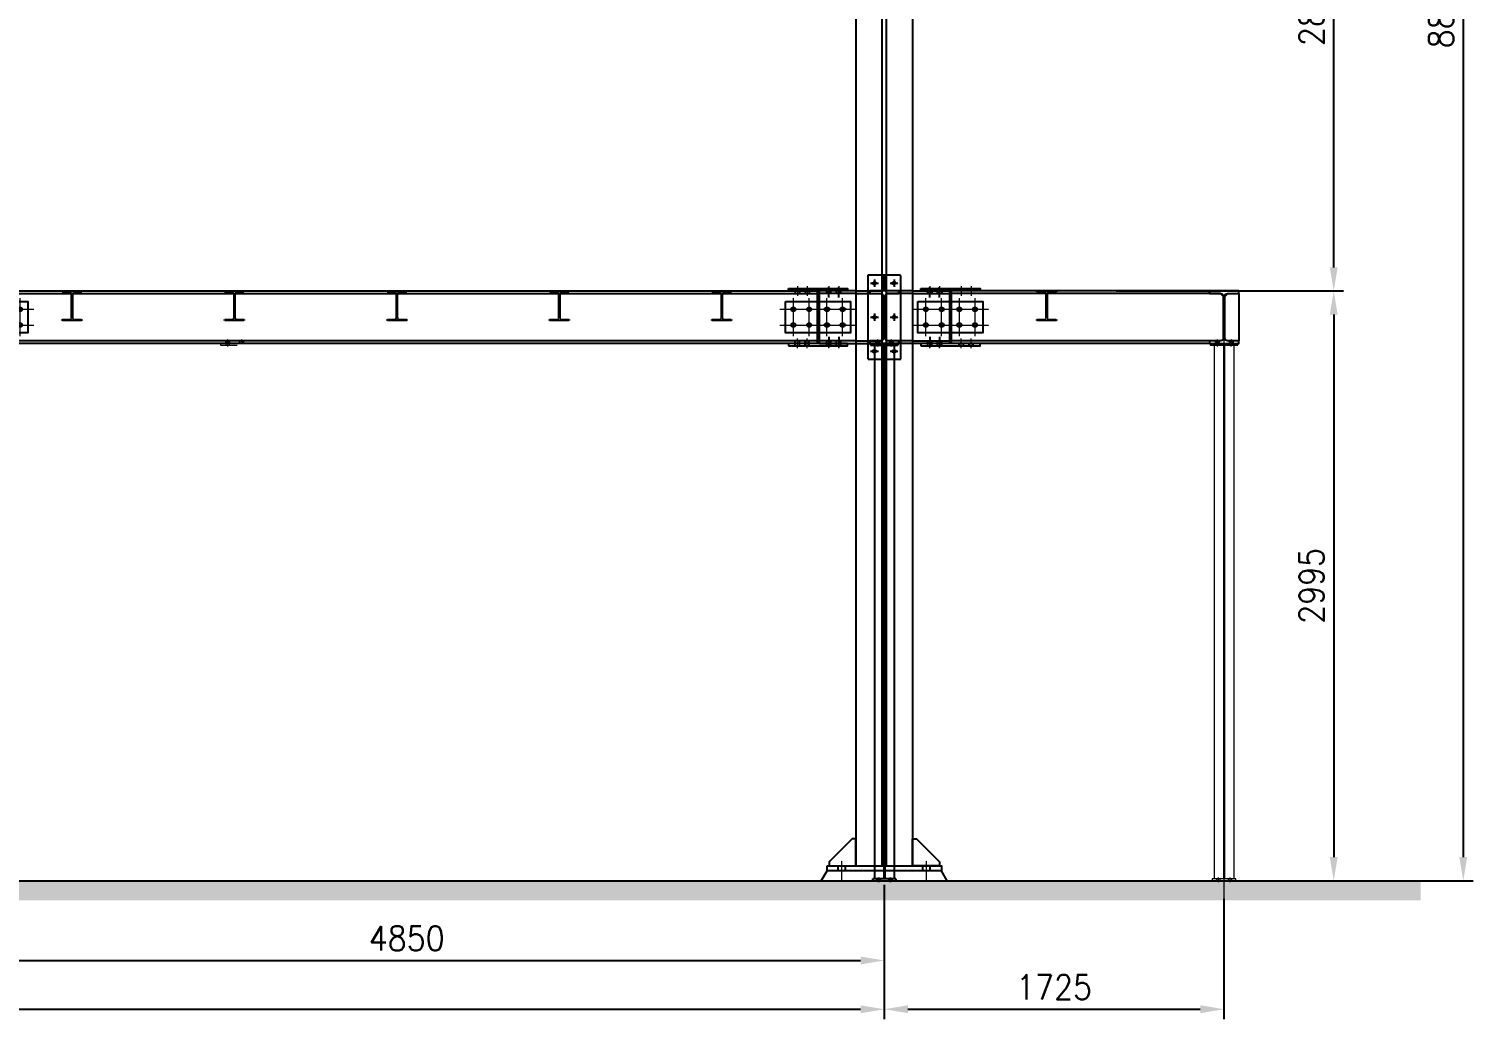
# Model space of a CAD drawing. Header units: millimetres. Extents: x 13669 to 217197, y -88248 to 24578.
# Drawn here: x 209862 to 217197, y -15413 to -10384 of the extents above; entities that cross this region are included whole.
import ezdxf

# ---------------------------------------------------------------- set-up
doc = ezdxf.new("R2010")
doc.units = ezdxf.units.MM
doc.linetypes.add('CENTER2', pattern=[1.125, 0.75, -0.125, 0.125, -0.125])
doc.linetypes.add('DASHED2', pattern=[0.375, 0.25, -0.125])
for name, color, linetype, lineweight in [('TITULOS', 6, 'Continuous', 60), ('Tx_EJES', 1, 'CENTER2', 5), ('Tx_M_CONTORNO FINO', 1, 'Continuous', 5)]:
    doc.layers.add(name, color=color, linetype=linetype, lineweight=lineweight)
for name, color, linetype in [('Tx-DDIM', 1, 'Continuous'), ('Tx_DDIM', 1, 'Continuous'), ('Tx_M_EQUIPOS', 4, 'Continuous'), ('Tx_M_EXISTENTES', 8, 'Continuous'), ('Tx_M_OCULTOS', 2, 'DASHED2'), ('Tx_M_OCULTOS FINO', 1, 'DASHED2')]:
    doc.layers.add(name, color=color, linetype=linetype)
doc.styles.add('ROMANS', font='romans.shx', dxfattribs={"width": 0.9})
doc.dimstyles.new('ESC 1-50', dxfattribs={"dimscale": 50, "dimtxt": 2.5, "dimasz": 2.4, "dimexe": 1, "dimexo": 1, "dimgap": 1, "dimtad": 1, "dimdec": 0, "dimtxsty": 'ROMANS', "dimcen": 2.5, "dimclrd": 256, "dimclre": 256, "dimclrt": 3, "dimadec": 0, "dimazin": 2, "dimtfac": 0.5, "dimtdec": 0, "dimtmove": 0, "dimatfit": 3, "dimfxl": 1, "dimtfill": 1, "dimtfillclr": 256, "dimtolj": 2, "dimlwd": -1, "dimarcsym": 0})

# ---------------------------------------------------------------- blocks, each defined once
blk = doc.blocks.new('A$Cd38fd534')
at = {"layer": 'Tx_EJES'}
for p, q in [((-69.1, 0), (319.1, 0)), ((0, -135.8), (0, 55.8)), ((80, -135.8), (80, 55.8)), ((170, -135.8), (170, 55.8)), ((250, -135.8), (250, 55.8)), ((-69.1, -80), (319.1, -80))]:
    blk.add_line(p, q, dxfattribs=at)
at = {"layer": 'Tx_M_EQUIPOS'}
blk.add_lwpolyline([(-40, 40), (290, 40), (290, -120), (-40, -120)], close=True, dxfattribs=at)
for centre in [(0, 0), (80, 0), (170, 0), (250, 0), (0, -80), (80, -80), (170, -80), (250, -80)]:
    blk.add_circle(centre, 10.5, dxfattribs=at)
blk = doc.blocks.new('A$C03c238ad')
at = {"layer": 'Tx_M_OCULTOS FINO'}
for p, q in [((-70.7, 40), (-29.3, 40)), ((-50, 58.7), (-50, 21.3)), ((29.3, 40), (70.7, 40)), ((50, 58.7), (50, 21.3)), ((-70.7, -133), (-29.3, -133)), ((-50, -114.3), (-50, -151.7)), ((29.3, -133), (70.7, -133)), ((50, -114.3), (50, -151.7)), ((-50, -287.3), (-50, -324.7)), ((50, -287.3), (50, -324.7)), ((-70.7, -306), (-29.3, -306)), ((29.3, -306), (70.7, -306))]:
    blk.add_line(p, q, dxfattribs=at)
for points in [[(-84, -346), (84, -346), (84, 80), (-84, 80)], [(-3.9, 80), (3.9, 80), (3.9, 0), (-3.9, 0)], [(-3.9, -266), (3.9, -266), (3.9, -346), (-3.9, -346)]]:
    blk.add_lwpolyline(points, close=True, dxfattribs=at)
for centre in [(-50, 40), (50, 40), (-50, -133), (50, -133), (-50, -306), (50, -306)]:
    blk.add_circle(centre, 8.5, dxfattribs=at)
blk = doc.blocks.new('A$Cf5f8315d')
at = {"layer": 'Tx_EJES'}
blk.add_line((-21.3, 0), (0, 0), dxfattribs=at)
at = {"layer": 'Tx_M_OCULTOS'}
for p, q in [((-13, 8.5), (0, 8.5)), ((-13, -8.5), (0, -8.5))]:
    blk.add_line(p, q, dxfattribs=at)
blk = doc.blocks.new('A$Cfbe9b5f4')
at = {"layer": 'Tx_EJES'}
for p, q in [((8007.4, 117.9), (8007.4, 68.1)), ((8057.4, 117.9), (8057.4, 68.1)), ((8167.4, 117.9), (8167.4, 68.1)), ((8217.4, 117.9), (8217.4, 68.1)), ((8680, 117.9), (8680, 68.1)), ((8730, 117.9), (8730, 68.1)), ((8840, 117.9), (8840, 68.1)), ((8890, 117.9), (8890, 68.1)), ((8007.4, -197.9), (8007.4, -148.1)), ((8057.4, -197.9), (8057.4, -148.1)), ((8167.4, -197.9), (8167.4, -148.1)), ((8217.4, -197.9), (8217.4, -148.1)), ((8680, -197.9), (8680, -148.1)), ((8730, -197.9), (8730, -148.1)), ((8840, -197.9), (8840, -148.1)), ((8890, -197.9), (8890, -148.1))]:
    blk.add_line(p, q, dxfattribs=at)
at = {"layer": 'Tx_M_EQUIPOS'}
for p, q in [((3940, 93), (8107.4, 93)), ((3940, 80), (8107.4, 80)), ((10100.7, 80), (10100.7, 93)), ((10155.9, 80), (10100.7, 80)), ((10170.9, 65), (10155.9, 80)), ((10178.5, 65), (10193.5, 80)), ((10170.9, -145), (10170.9, 65)), ((8106.4, -160), (3940, -160)), ((8106.4, -173), (3940, -173))]:
    blk.add_line(p, q, dxfattribs=at)
at = {"layer": 'Tx_M_EQUIPOS', "extrusion": (1.83697e-16, 1, 6.12323e-17)}
for p, q in [((10100.7, 93), (8790, 93)), ((10100.7, 80), (8790, 80)), ((10100.7, -160), (8790, -160)), ((10100.7, -173), (8790, -173))]:
    blk.add_line(p, q, dxfattribs=at)
at = {"layer": 'Tx_M_EQUIPOS'}
for points in [[(7962.4, 105.7), (8262.4, 105.7), (8262.4, 93), (7962.4, 93)], [(8635, 105.7), (8935, 105.7), (8935, 93), (8635, 93)], [(7962.4, -185.7), (8262.4, -185.7), (8262.4, -173), (7962.4, -173)], [(8635, -185.7), (8935, -185.7), (8935, -173), (8635, -173)]]:
    blk.add_lwpolyline(points, close=True, dxfattribs=at)
for points in [[(8107.4, 93), (8107.4, -173)], [(8790, -173), (8790, 93)], [(10248.7, 80), (10248.7, -160)]]:
    blk.add_lwpolyline(points, dxfattribs=at)
blk.add_lwpolyline([(10178.5, -147.3), (10178.5, 67.3, -0.414214), (10191.2, 80), (10248.7, 80), (10248.7, 93), (10100.7, 93), (10100.7, 80), (10158.2, 80, -0.414214), (10170.9, 67.3), (10170.9, -147.3, -0.414214), (10158.2, -160), (10100.7, -160), (10100.7, -173), (10248.7, -173), (10248.7, -160), (10191.2, -160, -0.414214)], format="xyb", close=True, dxfattribs=at)
at = {"layer": 'Tx_M_OCULTOS'}
for p, q in [((7996.9, 105.7), (7996.9, 80)), ((8017.9, 105.7), (8017.9, 80)), ((8046.9, 105.7), (8046.9, 80)), ((8067.9, 105.7), (8067.9, 80)), ((8156.9, 105.7), (8156.9, 92.7)), ((8177.9, 105.7), (8177.9, 92.7)), ((8206.9, 105.7), (8206.9, 92.7)), ((8227.9, 105.7), (8227.9, 92.7)), ((8669.5, 105.7), (8669.5, 80)), ((8690.5, 105.7), (8690.5, 80)), ((8719.5, 105.7), (8719.5, 80)), ((8740.5, 105.7), (8740.5, 80)), ((8829.5, 105.7), (8829.5, 92.7)), ((8850.5, 105.7), (8850.5, 92.7)), ((8879.5, 105.7), (8879.5, 92.7)), ((8900.5, 105.7), (8900.5, 92.7)), ((7996.9, -185.7), (7996.9, -160)), ((8017.9, -185.7), (8017.9, -160)), ((8046.9, -185.7), (8046.9, -160)), ((8067.9, -185.7), (8067.9, -160)), ((8156.9, -185.7), (8156.9, -172.7)), ((8177.9, -185.7), (8177.9, -172.7)), ((8206.9, -185.7), (8206.9, -172.7)), ((8227.9, -185.7), (8227.9, -172.7)), ((8669.5, -185.7), (8669.5, -160)), ((8690.5, -185.7), (8690.5, -160)), ((8719.5, -185.7), (8719.5, -160)), ((8740.5, -185.7), (8740.5, -160)), ((8829.5, -185.7), (8829.5, -172.7)), ((8850.5, -185.7), (8850.5, -172.7)), ((8879.5, -185.7), (8879.5, -172.7)), ((8900.5, -185.7), (8900.5, -172.7))]:
    blk.add_line(p, q, dxfattribs=at)
for points in [[(4312, -51.5, 0.414214), (4321.5, -42), (4321.5, 78, 0.414214), (4312, 87.5), (4273.7, 87.5), (4273.7, 93), (4373.7, 93), (4373.7, 87.5), (4335.4, 87.5, 0.414214), (4325.9, 78), (4325.9, -42, 0.414214), (4335.4, -51.5), (4373.7, -51.5), (4373.7, -57), (4273.7, -57), (4273.7, -51.5)], [(5137, -51.5, 0.414214), (5146.5, -42), (5146.5, 78, 0.414214), (5137, 87.5), (5098.7, 87.5), (5098.7, 93), (5198.7, 93), (5198.7, 87.5), (5160.4, 87.5, 0.414214), (5150.9, 78), (5150.9, -42, 0.414214), (5160.4, -51.5), (5198.7, -51.5), (5198.7, -57), (5098.7, -57), (5098.7, -51.5)], [(5962, -51.5, 0.414214), (5971.5, -42), (5971.5, 78, 0.414214), (5962, 87.5), (5923.7, 87.5), (5923.7, 93), (6023.7, 93), (6023.7, 87.5), (5985.4, 87.5, 0.414214), (5975.9, 78), (5975.9, -42, 0.414214), (5985.4, -51.5), (6023.7, -51.5), (6023.7, -57), (5923.7, -57), (5923.7, -51.5)], [(6787, -51.5, 0.414214), (6796.5, -42), (6796.5, 78, 0.414214), (6787, 87.5), (6748.7, 87.5), (6748.7, 93), (6848.7, 93), (6848.7, 87.5), (6810.4, 87.5, 0.414214), (6800.9, 78), (6800.9, -42, 0.414214), (6810.4, -51.5), (6848.7, -51.5), (6848.7, -57), (6748.7, -57), (6748.7, -51.5)], [(7612, -51.5, 0.414214), (7621.5, -42), (7621.5, 78, 0.414214), (7612, 87.5), (7573.7, 87.5), (7573.7, 93), (7673.7, 93), (7673.7, 87.5), (7635.4, 87.5, 0.414214), (7625.9, 78), (7625.9, -42, 0.414214), (7635.4, -51.5), (7673.7, -51.5), (7673.7, -57), (7573.7, -57), (7573.7, -51.5)], [(9261.8, -51.5, 0.414214), (9271.3, -42), (9271.3, 78, 0.414214), (9261.8, 87.5), (9223.4, 87.5), (9223.4, 93), (9323.4, 93), (9323.4, 87.5), (9285.1, 87.5, 0.414214), (9275.6, 78), (9275.6, -42, 0.414214), (9285.1, -51.5), (9323.4, -51.5), (9323.4, -57), (9223.4, -57), (9223.4, -51.5)]]:
    blk.add_lwpolyline(points, format="xyb", close=True, dxfattribs=at)
at = {"rotation": 270}
for p in [(5113.7, -173), (5183.7, -173), (10139.7, -173), (10209.7, -173)]:
    blk.add_blockref('A$Cf5f8315d', p, dxfattribs=at)
blk = doc.blocks.new('*D384')
at = {"layer": 'Defpoints', "color": 0, "transparency": 16777216}
for p in [(209356.2, -14688.6), (214206.2, -14682.1), (214206.2, -15115.5)]:
    blk.add_point(p, dxfattribs=at)
at = {"layer": 'Tx_DDIM', "lineweight": -2, "transparency": 16777216}
for p, q in [((209356.2, -14738.6), (209356.2, -15165.5)), ((214206.2, -14732.1), (214206.2, -15165.5))]:
    blk.add_line(p, q, dxfattribs=at)
at = {"layer": 'Tx_DDIM', "transparency": 16777216}
blk.add_line((209476.2, -15115.5), (214086.2, -15115.5), dxfattribs=at)
for points in [[(209476.2, -15095.5), (209476.2, -15135.5), (209356.2, -15115.5)], [(214086.2, -15095.5), (214086.2, -15135.5), (214206.2, -15115.5)]]:
    blk.add_solid(points, dxfattribs=at)
at = {"layer": 'Tx_DDIM', "color": 3, "transparency": 16777216, "insert": (211781.2, -15003), "char_height": 125, "attachment_point": 5, "style": 'ROMANS', "bg_fill": 3, "box_fill_scale": 1.1, "bg_fill_color": 256, "bg_fill_true_color": 13158600, "bg_fill_transparency": 0}
blk.add_mtext('\\A2;4850', dxfattribs=at)
blk = doc.blocks.new('*D385')
at = {"layer": 'Defpoints', "color": 0, "transparency": 16777216}
for p in [(214206.2, -14682.1), (215931.2, -14752.4), (215931.2, -15363.1)]:
    blk.add_point(p, dxfattribs=at)
at = {"layer": 'Tx_DDIM', "lineweight": -2, "transparency": 16777216}
for p, q in [((214206.2, -14732.1), (214206.2, -15413.1)), ((215931.2, -14802.4), (215931.2, -15413.1))]:
    blk.add_line(p, q, dxfattribs=at)
at = {"layer": 'Tx_DDIM', "transparency": 16777216}
blk.add_line((214326.2, -15363.1), (215811.2, -15363.1), dxfattribs=at)
for points in [[(214326.2, -15343.1), (214326.2, -15383.1), (214206.2, -15363.1)], [(215811.2, -15343.1), (215811.2, -15383.1), (215931.2, -15363.1)]]:
    blk.add_solid(points, dxfattribs=at)
at = {"layer": 'Tx_DDIM', "color": 3, "transparency": 16777216, "insert": (215068.7, -15250.6), "char_height": 125, "attachment_point": 5, "style": 'ROMANS', "bg_fill": 3, "box_fill_scale": 1.1, "bg_fill_color": 256, "bg_fill_true_color": 13158600, "bg_fill_transparency": 0}
blk.add_mtext('\\A2;1725', dxfattribs=at)
blk = doc.blocks.new('*D390')
at = {"layer": 'Defpoints', "color": 0, "transparency": 16777216}
for p in [(215333.4, -11715.3), (215333.4, -14710.3), (216488.8, -14710.3)]:
    blk.add_point(p, dxfattribs=at)
at = {"layer": 'Tx_DDIM', "lineweight": -2, "transparency": 16777216}
for p, q in [((215383.4, -11715.3), (216538.8, -11715.3)), ((215383.4, -14710.3), (216538.8, -14710.3))]:
    blk.add_line(p, q, dxfattribs=at)
at = {"layer": 'Tx_DDIM', "transparency": 16777216}
blk.add_line((216488.8, -11835.3), (216488.8, -14590.3), dxfattribs=at)
for points in [[(216468.8, -11835.3), (216508.8, -11835.3), (216488.8, -11715.3)], [(216468.8, -14590.3), (216508.8, -14590.3), (216488.8, -14710.3)]]:
    blk.add_solid(points, dxfattribs=at)
at = {"layer": 'Tx_DDIM', "color": 3, "transparency": 16777216, "insert": (216376.3, -13212.8), "char_height": 125, "attachment_point": 5, "rotation": 90, "style": 'ROMANS', "bg_fill": 3, "box_fill_scale": 1.1, "bg_fill_color": 256, "bg_fill_true_color": 13158600, "bg_fill_transparency": 0}
blk.add_mtext('\\A2;2995', dxfattribs=at)
blk = doc.blocks.new('*D391')
at = {"layer": 'Defpoints', "color": 0, "transparency": 16777216}
for p in [(215047, -8842.3), (216488.8, -8842.3), (215333.4, -11715.3)]:
    blk.add_point(p, dxfattribs=at)
at = {"layer": 'Tx_DDIM', "lineweight": -2, "transparency": 16777216}
for p, q in [((215097, -8842.3), (216538.8, -8842.3)), ((215383.4, -11715.3), (216538.8, -11715.3))]:
    blk.add_line(p, q, dxfattribs=at)
at = {"layer": 'Tx_DDIM', "transparency": 16777216}
blk.add_line((216488.8, -11595.3), (216488.8, -8962.3), dxfattribs=at)
for points in [[(216468.8, -8962.3), (216508.8, -8962.3), (216488.8, -8842.3)], [(216468.8, -11595.3), (216508.8, -11595.3), (216488.8, -11715.3)]]:
    blk.add_solid(points, dxfattribs=at)
at = {"layer": 'Tx_DDIM', "color": 3, "transparency": 16777216, "insert": (216376.3, -10278.8), "char_height": 125, "attachment_point": 5, "rotation": 90, "style": 'ROMANS', "bg_fill": 3, "box_fill_scale": 1.1, "bg_fill_color": 256, "bg_fill_true_color": 13158600, "bg_fill_transparency": 0}
blk.add_mtext('\\A2;2873', dxfattribs=at)
blk = doc.blocks.new('*D393')
at = {"layer": 'Defpoints', "color": 0, "transparency": 16777216}
for p in [(215469.3, -5869.6), (215592.1, -14710.3), (217146.7, -14710.3)]:
    blk.add_point(p, dxfattribs=at)
at = {"layer": 'Tx_DDIM', "lineweight": -2, "transparency": 16777216}
for p, q in [((215519.3, -5869.6), (217196.7, -5869.6)), ((215642.1, -14710.3), (217196.7, -14710.3))]:
    blk.add_line(p, q, dxfattribs=at)
at = {"layer": 'Tx_DDIM', "transparency": 16777216}
blk.add_line((217146.7, -5989.6), (217146.7, -14590.3), dxfattribs=at)
for points in [[(217126.7, -5989.6), (217166.7, -5989.6), (217146.7, -5869.6)], [(217126.7, -14590.3), (217166.7, -14590.3), (217146.7, -14710.3)]]:
    blk.add_solid(points, dxfattribs=at)
at = {"layer": 'Tx_DDIM', "color": 3, "transparency": 16777216, "insert": (217034.2, -10290), "char_height": 125, "attachment_point": 5, "rotation": 90, "style": 'ROMANS', "bg_fill": 3, "box_fill_scale": 1.1, "bg_fill_color": 256, "bg_fill_true_color": 13158600, "bg_fill_transparency": 0}
blk.add_mtext('\\A2;8841', dxfattribs=at)
blk = doc.blocks.new('*D386')
at = {"layer": 'Defpoints', "color": 0, "transparency": 16777216}
for p in [(203145.9, -14893.2), (214206.2, -14949.7), (214206.2, -15363.3)]:
    blk.add_point(p, dxfattribs=at)
at = {"layer": 'Tx_DDIM', "lineweight": -2, "transparency": 16777216}
for p, q in [((203145.9, -14943.2), (203145.9, -15413.3)), ((214206.2, -14999.7), (214206.2, -15413.3))]:
    blk.add_line(p, q, dxfattribs=at)
at = {"layer": 'Tx_DDIM', "transparency": 16777216}
blk.add_line((203265.9, -15363.3), (214086.2, -15363.3), dxfattribs=at)
for points in [[(203265.9, -15343.3), (203265.9, -15383.3), (203145.9, -15363.3)], [(214086.2, -15343.3), (214086.2, -15383.3), (214206.2, -15363.3)]]:
    blk.add_solid(points, dxfattribs=at)
at = {"layer": 'Tx_DDIM', "color": 3, "transparency": 16777216, "insert": (208676, -15250.8), "char_height": 125, "attachment_point": 5, "style": 'ROMANS', "bg_fill": 3, "box_fill_scale": 1.1, "bg_fill_color": 256, "bg_fill_true_color": 13158600, "bg_fill_transparency": 0}
blk.add_mtext('\\A2;11060', dxfattribs=at)

msp = doc.modelspace()

# ---------------------------------------------------------------- hatches: boundary and pattern name
h = msp.add_hatch()
h.set_pattern_fill('EARTH', color=9, scale=400, angle=45)
h.set_pattern_definition([(45, (203609.15, -19443.37), (0, 141.42136), [100, -100]), (45, (203582.63, -19416.86), (0, 141.42136), [100, -100]), (45, (203556.12, -19390.34), (0, 141.42136), [100, -100]), (135, (203556.12, -19372.66), (-141.42136, 1e-14), [100, -100]), (135, (203582.63, -19346.14), (-141.42136, 1e-14), [100, -100]), (135, (203609.15, -19319.63), (-141.42136, 1e-14), [100, -100])])
h.paths.add_polyline_path([(203073.2201914, -14710.2961334), (203073.2201914, -14810.2961334), (216930.8380087, -14810.2961334), (216930.8380087, -14710.2961334)])

# ---------------------------------------------------------------- linework, layer by layer
at = {"color": 9}
for p, q in [((213886.2098178, -14710.2961334), (213916.2098178, -14660.2961334)), ((214526.2098177, -14710.2961334), (214496.2098177, -14660.2961334))]:
    msp.add_line(p, q, dxfattribs=at)
at = {"layer": 'Tx-DDIM'}
for p, q in [((213924.9098177, -11748.0263968), (213924.9098177, -11695.5658699)), ((213974.9098177, -11748.0263968), (213974.9098177, -11695.5658699)), ((214437.5098177, -11748.0263968), (214437.5098177, -11695.5658699)), ((214487.5098177, -11748.0263968), (214487.5098177, -11695.5658699)), ((213924.9098177, -11948.5658699), (213924.9098177, -12001.0263968)), ((213974.9098177, -11948.5658699), (213974.9098177, -12001.0263968)), ((214437.5098177, -11948.5658699), (214437.5098177, -12001.0263968)), ((214487.5098177, -11948.5658699), (214487.5098177, -12001.0263968))]:
    msp.add_line(p, q, dxfattribs=at)
at = {"layer": 'Tx_EJES'}
for p, q in [((213933.7598177, -11808.2961334), (213896.0598177, -11808.2961334)), ((213914.9098177, -11827.1461334), (213914.9098177, -11789.4461334)), ((214013.7598177, -11808.2961334), (213976.0598177, -11808.2961334)), ((213994.9098177, -11827.1461334), (213994.9098177, -11789.4461334)), ((214398.6598177, -11808.2961334), (214436.3598177, -11808.2961334)), ((214417.5098177, -11827.1461334), (214417.5098177, -11789.4461334)), ((214478.6598177, -11808.2961334), (214516.3598177, -11808.2961334)), ((214497.5098177, -11827.1461334), (214497.5098177, -11789.4461334)), ((213914.9098177, -11907.1461334), (213914.9098177, -11869.4461334)), ((213994.9098177, -11907.1461334), (213994.9098177, -11869.4461334)), ((214417.5098177, -11907.1461334), (214417.5098177, -11869.4461334)), ((214497.5098177, -11907.1461334), (214497.5098177, -11869.4461334)), ((213933.7598177, -11888.2961334), (213896.0598177, -11888.2961334)), ((214013.7598177, -11888.2961334), (213976.0598177, -11888.2961334)), ((214398.6598177, -11888.2961334), (214436.3598177, -11888.2961334)), ((214478.6598177, -11888.2961334), (214516.3598177, -11888.2961334)), ((213991.2098177, -14705.5961334), (213991.2098177, -14609.8961334)), ((214421.2098178, -14705.5961334), (214421.2098178, -14609.8961334))]:
    msp.add_line(p, q, dxfattribs=at)
at = {"layer": 'Tx_M_CONTORNO FINO'}
for p, q in [((215931.2098177, -11934.7234716), (215931.2098177, -14874.7048872)), ((210862.7098177, -11981.2961331), (210862.7098177, -11990.7961331)), ((210862.7098177, -11981.2961331), (210862.7098177, -11981.2961331)), ((210871.2098177, -11972.1718226), (210871.2098177, -11996.7888051)), ((210879.7098177, -11981.2961331), (210879.7098177, -11990.7961331)), ((210879.7098177, -11981.2961331), (210879.7098177, -11981.2961331)), ((215881.2098177, -11990.7961331), (215881.2098177, -14700.7961331)), ((215887.7098177, -11981.2961331), (215887.7098177, -11990.7961331)), ((215887.7098177, -11981.2961331), (215887.7098177, -11981.2961331)), ((215896.2098177, -11972.1718226), (215896.2098177, -11996.7888051)), ((215904.7098177, -11981.2961331), (215904.7098177, -11990.7961331)), ((215904.7098177, -11981.2961331), (215904.7098177, -11981.2961331)), ((215929.0498177, -11990.7961331), (215929.0498177, -14700.7961331)), ((215933.3698177, -11990.7961331), (215933.3698177, -14700.7961331)), ((215957.7098177, -11981.2961331), (215957.7098177, -11990.7961331)), ((215957.7098177, -11981.2961331), (215957.7098177, -11981.2961331)), ((215966.2098177, -11972.1718226), (215966.2098177, -11996.7888051)), ((215974.7098177, -11981.2961331), (215974.7098177, -11990.7961331)), ((215974.7098177, -11981.2961331), (215974.7098177, -11981.2961331)), ((215981.2098177, -11990.7961331), (215981.2098177, -14700.7961331)), ((215892.7098177, -14700.7961331), (215892.7098177, -14710.2961331)), ((215901.2098177, -14693.2376418), (215901.2098177, -14717.8546244)), ((215909.7098177, -14700.7961331), (215909.7098177, -14710.2961331)), ((215952.7098177, -14700.7961331), (215952.7098177, -14710.2961331)), ((215961.2098177, -14693.2376418), (215961.2098177, -14717.8546244)), ((215969.7098177, -14700.7961331), (215969.7098177, -14710.2961331))]:
    msp.add_line(p, q, dxfattribs=at)
for points in [[(210919.493151, -11981.2961331), (210836.2098177, -11981.2961331), (210836.2098177, -11990.7961331), (210919.493151, -11990.7961331)], [(215881.2098177, -14710.2961331), (215981.2098177, -14710.2961331)]]:
    msp.add_lwpolyline(points, dxfattribs=at)
for points in [[(216001.2098177, -11981.2961331), (215861.2098177, -11981.2961331), (215861.2098177, -11990.7961331), (216001.2098177, -11990.7961331)], [(215871.2098177, -14710.2961331), (215991.2098177, -14710.2961331), (215991.2098177, -14700.7961331), (215871.2098177, -14700.7961331)]]:
    msp.add_lwpolyline(points, close=True, dxfattribs=at)
at = {"layer": 'Tx_M_EQUIPOS'}
for p, q in [((214062.7098177, -11728.2961334), (213874.9098177, -11728.2961334)), ((214349.7098178, -11728.2961334), (214537.5098177, -11728.2961334)), ((214062.7098177, -11968.2961334), (213874.9098177, -11968.2961334)), ((214349.7098178, -11968.2961334), (214537.5098177, -11968.2961334))]:
    msp.add_line(p, q, dxfattribs=at)
for points in [[(214350.7098177, -14634.8961334), (214350.7098177, -6536.3243085), (214349.7098177, -5869.6161335), (214062.7098177, -5869.6161335), (214061.7098177, -6520.4243085), (214061.7098177, -14634.8961334)], [(214062.7098177, -14497.8961334), (214042.7098177, -14497.8961334), (213926.2098176, -14614.8961334), (213926.2098176, -14634.8961334), (214062.7098177, -14634.8961334)], [(214349.7098178, -14497.8961334), (214369.7098178, -14497.8961334), (214486.2098178, -14614.8961334), (214486.2098178, -14634.8961334), (214349.7098178, -14634.8961334)], [(213916.2098178, -14634.8961334), (214496.2098177, -14634.8961334), (214496.2098177, -14660.2961334), (213916.2098178, -14660.2961334)]]:
    msp.add_lwpolyline(points, close=True, dxfattribs=at)
for points in [[(214062.7098177, -11715.2961334), (213874.9098177, -11715.2961334), (213874.9098177, -11981.2961334), (214062.7098177, -11981.2961334)], [(214349.7098178, -11715.2961334), (214537.5098177, -11715.2961334), (214537.5098177, -11981.2961334), (214349.7098178, -11981.2961334)]]:
    msp.add_lwpolyline(points, dxfattribs=at)
for centre in [(213914.9098177, -11808.2961334), (213994.9098177, -11808.2961334), (214417.5098177, -11808.2961334), (214497.5098177, -11808.2961334), (213914.9098177, -11888.2961334), (213994.9098177, -11888.2961334), (214417.5098177, -11888.2961334), (214497.5098177, -11888.2961334)]:
    msp.add_circle(centre, 10.5, dxfattribs=at)
at = {"layer": 'Tx_M_EXISTENTES'}
msp.add_line((203073.2201914, -14710.2961334), (216927.4079406, -14710.2961334), dxfattribs=at)
for centre in [(213914.9098177, -11808.2961334), (213994.9098177, -11808.2961334), (214417.5098177, -11808.2961334), (214497.5098177, -11808.2961334), (213914.9098177, -11888.2961334), (213994.9098177, -11888.2961334), (214417.5098177, -11888.2961334), (214497.5098177, -11888.2961334)]:
    msp.add_circle(centre, 9.525, dxfattribs=at)
at = {"layer": 'Tx_M_OCULTOS', "extrusion": (6.12323e-17, 1, -1.83697e-16)}
for p, q in [((214194.9098177, -14634.8961334), (214194.9098177, -5869.6161335)), ((214217.5098177, -14634.8961334), (214217.5098177, -5869.6161335))]:
    msp.add_line(p, q, dxfattribs=at)
at = {"layer": 'Tx_M_OCULTOS'}
for p, q in [((213914.404678, -11728.2961334), (213914.404678, -11715.2961334)), ((213935.4149574, -11728.2961334), (213935.4149574, -11715.2961334)), ((213964.404678, -11728.2961334), (213964.404678, -11715.2961334)), ((213985.4149574, -11728.2961334), (213985.4149574, -11715.2961334)), ((214062.7098177, -11715.2961334), (214194.9098177, -11715.2961334)), ((214062.7098177, -11728.2961334), (214194.9098177, -11728.2961334)), ((214349.7098178, -11715.2961334), (214217.5098177, -11715.2961334)), ((214349.7098178, -11728.2961334), (214217.5098177, -11728.2961334)), ((214427.004678, -11728.2961334), (214427.004678, -11715.2961334)), ((214448.0149575, -11728.2961334), (214448.0149575, -11715.2961334)), ((214477.004678, -11728.2961334), (214477.004678, -11715.2961334)), ((214498.0149575, -11728.2961334), (214498.0149575, -11715.2961334)), ((213914.404678, -11981.2961334), (213914.404678, -11968.2961334)), ((213935.4149574, -11981.2961334), (213935.4149574, -11968.2961334)), ((213964.404678, -11981.2961334), (213964.404678, -11968.2961334)), ((213985.4149574, -11981.2961334), (213985.4149574, -11968.2961334)), ((214062.7098177, -11968.2961334), (214194.9098177, -11968.2961334)), ((214062.7098177, -11981.2961334), (214194.9098177, -11981.2961334)), ((214349.7098178, -11968.2961334), (214217.5098177, -11968.2961334)), ((214349.7098178, -11981.2961334), (214217.5098177, -11981.2961334)), ((214427.004678, -11981.2961334), (214427.004678, -11968.2961334)), ((214448.0149575, -11981.2961334), (214448.0149575, -11968.2961334)), ((214477.004678, -11981.2961334), (214477.004678, -11968.2961334)), ((214498.0149575, -11981.2961334), (214498.0149575, -11968.2961334)), ((213972.7098177, -14660.2961334), (213972.7098177, -14634.8961334)), ((214009.7098177, -14660.2961334), (214009.7098177, -14634.8961334)), ((214402.7098178, -14660.2961334), (214402.7098178, -14634.8961334)), ((214439.7098178, -14660.2961334), (214439.7098178, -14634.8961334))]:
    msp.add_line(p, q, dxfattribs=at)
at = {"layer": 'Tx_M_OCULTOS FINO'}
for p, q in [((214156.2236882, -11990.7961341), (214156.2236882, -14700.7961341)), ((214162.7236882, -11981.2961341), (214162.7236882, -11990.7961341)), ((214162.7236882, -11981.2961341), (214162.7236882, -11981.2961341)), ((214171.2236882, -11972.1718236), (214171.2236882, -11996.7888062)), ((214179.7236882, -11981.2961341), (214179.7236882, -11990.7961341)), ((214179.7236882, -11981.2961341), (214179.7236882, -11981.2961341)), ((214204.0636882, -11990.7961341), (214204.0636882, -14700.7961341)), ((214208.3836882, -11990.7961341), (214208.3836882, -14700.7961341)), ((214232.7236882, -11981.2961341), (214232.7236882, -11990.7961341)), ((214232.7236882, -11981.2961341), (214232.7236882, -11981.2961341)), ((214241.2236882, -11972.1718236), (214241.2236882, -11996.7888062)), ((214249.7236882, -11981.2961341), (214249.7236882, -11990.7961341)), ((214249.7236882, -11981.2961341), (214249.7236882, -11981.2961341)), ((214256.2236882, -11990.7961341), (214256.2236882, -14700.7961341)), ((214167.7236882, -14700.7961341), (214167.7236882, -14710.2961341)), ((214176.2236882, -14693.2376429), (214176.2236882, -14717.8546254)), ((214184.7236882, -14700.7961341), (214184.7236882, -14710.2961341)), ((214227.7236882, -14700.7961341), (214227.7236882, -14710.2961341)), ((214236.2236882, -14693.2376429), (214236.2236882, -14717.8546254)), ((214244.7236882, -14700.7961341), (214244.7236882, -14710.2961341))]:
    msp.add_line(p, q, dxfattribs=at)
msp.add_lwpolyline([(214222.6979063, -11728.2961153), (214280.1979063, -11728.2961153), (214280.1979063, -11715.2961153), (214132.1979063, -11715.2961153), (214132.1979063, -11728.2961153), (214189.6979063, -11728.2961153, -0.4142135624), (214202.3979063, -11740.9961153), (214202.3979063, -11955.5961153, -0.4142135624), (214189.6979063, -11968.2961153), (214132.1979063, -11968.2961153), (214132.1979063, -11981.2961153), (214280.1979063, -11981.2961153), (214280.1979063, -11968.2961153), (214222.6979063, -11968.2961153, -0.4142135624), (214209.9979063, -11955.5961153), (214209.9979063, -11740.9961153, -0.4142135624)], format="xyb", close=True, dxfattribs=at)
for points in [[(214276.2236882, -11981.2961341), (214136.2236882, -11981.2961341), (214136.2236882, -11990.7961341), (214276.2236882, -11990.7961341)], [(214146.2236882, -14710.2961341), (214266.2236882, -14710.2961341), (214266.2236882, -14700.7961341), (214146.2236882, -14700.7961341)]]:
    msp.add_lwpolyline(points, close=True, dxfattribs=at)
msp.add_lwpolyline([(214156.2236882, -14710.2961341), (214256.2236882, -14710.2961341)], dxfattribs=at)
msp.add_lwpolyline([(214156.2236882, -14710.2961341), (214256.2236882, -14710.2961341)], dxfattribs=at)

# ---------------------------------------------------------------- block references
msp.add_blockref('A$Cfbe9b5f4', (205757.5098177, -11808.2961331))
at = {"layer": 'TITULOS'}
for p in [(209567.5098179, -11808.2961333), (213744.9098177, -11808.2961333), (214417.5098177, -11808.2961333)]:
    msp.add_blockref('A$Cd38fd534', p, dxfattribs=at)
at = {"layer": 'Tx_M_EQUIPOS'}
msp.add_blockref('A$C03c238ad', (214206.2236882, -11715.2961341), dxfattribs=at)
at = {"layer": 'Tx_M_OCULTOS FINO', "rotation": 270}
for p in [(214171.2236882, -11981.2961153), (214241.2236882, -11981.2961153)]:
    msp.add_blockref('A$Cf5f8315d', p, dxfattribs=at)

# ---------------------------------------------------------------- next in the draw order: dimensions: what is measured, and where the dimension line sits
at = {"layer": 'Tx_DDIM'}
dim = msp.add_linear_dim(base=(214206.2098177, -15115.5025688), p1=(209356.2098176, -14688.5539816), p2=(214206.2098177, -14682.1079057), dimstyle='ESC 1-50', override={"dimtmove": 1}, dxfattribs=at)
dim.commit()
dim.dimension.update_dxf_attribs({"geometry": '*D384', "text_midpoint": (211781.2098177, -15003.0025688)})

# ---------------------------------------------------------------- next in the draw order: dimensions: what is measured, and where the dimension line sits
dim = msp.add_linear_dim(base=(215931.2098177, -15363.0962945), p1=(214206.2098177, -14682.1079057), p2=(215931.2098177, -14752.3586735), dimstyle='ESC 1-50', override={"dimtmove": 1}, dxfattribs=at)
dim.commit()
dim.dimension.update_dxf_attribs({"geometry": '*D385', "text_midpoint": (215068.7098177, -15250.5962945)})

# ---------------------------------------------------------------- next in the draw order: dimensions: what is measured, and where the dimension line sits
dim = msp.add_linear_dim(base=(216488.8490874, -14710.2961334), p1=(215333.4426291, -11715.2961331), p2=(215333.4426291, -14710.2961334), angle=90, dimstyle='ESC 1-50', override={"dimtmove": 1}, dxfattribs=at)
dim.commit()
dim.dimension.update_dxf_attribs({"geometry": '*D390', "text_midpoint": (216376.3490874, -13212.7961332)})
dim = msp.add_linear_dim(base=(214206.2098177, -15363.2804909), p1=(203145.8743747, -14893.2395386), p2=(214206.2098177, -14949.6807468), dimstyle='ESC 1-50', dxfattribs=at)
dim.commit()
dim.dimension.update_dxf_attribs({"geometry": '*D386', "text_midpoint": (208676.0420962, -15250.7804909)})

# ---------------------------------------------------------------- next in the draw order: dimensions: what is measured, and where the dimension line sits
dim = msp.add_linear_dim(base=(216488.8490874, -8842.2961337), p1=(215333.4426291, -11715.2961331), p2=(215047.028431, -8842.2961337), angle=90, dimstyle='ESC 1-50', override={"dimtmove": 1}, dxfattribs=at)
dim.commit()
dim.dimension.update_dxf_attribs({"geometry": '*D391', "text_midpoint": (216376.3490874, -10278.7961334)})

# ---------------------------------------------------------------- next in the draw order: dimensions: what is measured, and where the dimension line sits
dim = msp.add_linear_dim(base=(217146.6837187, -14710.2961334), p1=(215469.2794526, -5869.6161335), p2=(215592.0662815, -14710.2961334), angle=90, dimstyle='ESC 1-50', override={"dimtmove": 1}, dxfattribs=at)
dim.commit()
dim.dimension.update_dxf_attribs({"geometry": '*D393', "text_midpoint": (217034.1837187, -10289.9561334)})

doc.saveas('drawing.dxf')
